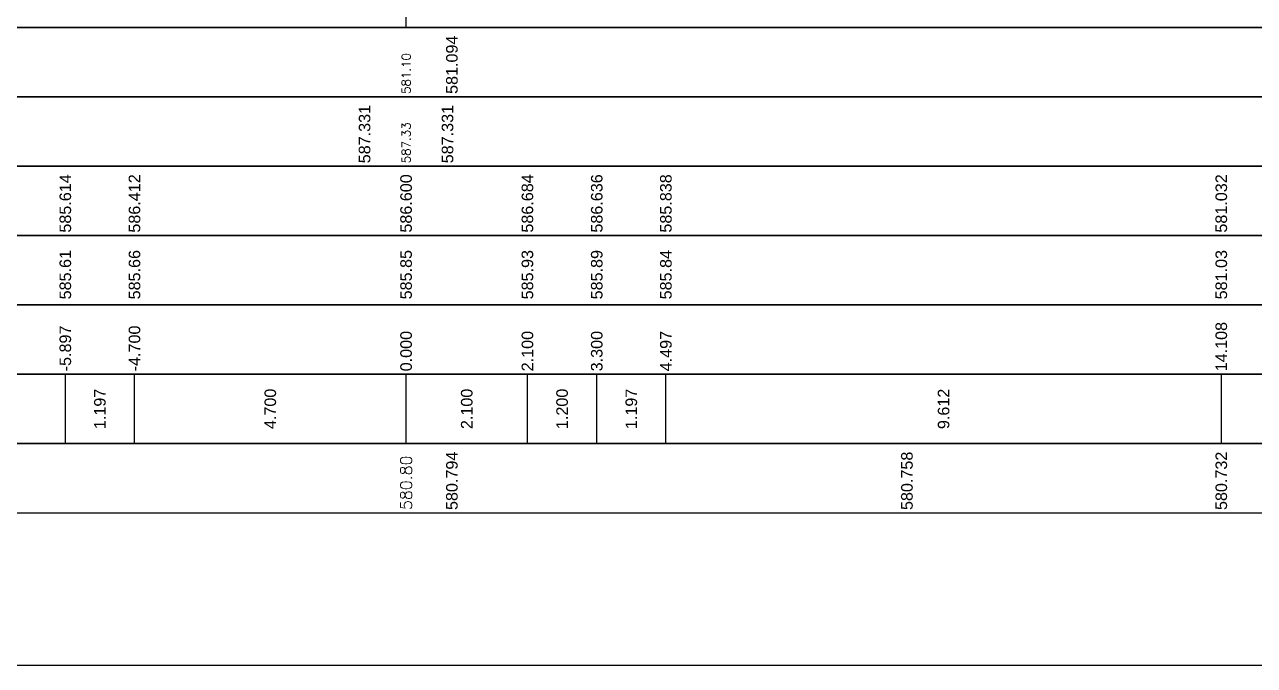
# Model space of a CAD drawing. Header units: millimetres. Extents: x 2762 to 3076, y 916 to 3305.
# Drawn here: x 2815.45 to 2836.73, y 1269.65 to 1280.73 of the extents above; entities that cross this region are included whole.
import ezdxf

# ---------------------------------------------------------------- set-up
doc = ezdxf.new("R2010")
doc.units = ezdxf.units.MM
doc.header["$LTSCALE"] = 2
doc.styles.add('C3D_Profil_Travers', font='romans.shx')

msp = doc.modelspace()

# ---------------------------------------------------------------- linework, layer by layer
at = {"color": 7, "linetype": 'Continuous', "lineweight": -3}
for p, q in [((2822.055, 1280.684), (2822.055, 1292.884)), ((2797.054, 1280.684), (2847.056, 1280.684)), ((2816.158, 1273.484), (2816.158, 1274.684)), ((2816.158, 1273.484), (2816.158, 1274.684)), ((2817.355, 1273.484), (2817.355, 1274.684)), ((2817.355, 1273.484), (2817.355, 1274.684)), ((2822.055, 1273.484), (2822.055, 1274.684)), ((2822.055, 1273.484), (2822.055, 1274.684)), ((2824.155, 1273.484), (2824.155, 1274.684)), ((2824.155, 1273.484), (2824.155, 1274.684)), ((2825.355, 1273.484), (2825.355, 1274.684)), ((2825.355, 1273.484), (2825.355, 1274.684)), ((2826.551, 1273.484), (2826.551, 1274.684)), ((2826.551, 1273.484), (2826.551, 1274.684)), ((2836.163, 1273.484), (2836.163, 1274.684))]:
    msp.add_line(p, q, dxfattribs=at)
for points in [[(2797.054, 1279.484), (2847.056, 1279.484), (2847.056, 1280.684), (2797.054, 1280.684)], [(2797.054, 1278.284), (2847.056, 1278.284), (2847.056, 1279.484), (2797.054, 1279.484)], [(2797.054, 1277.084), (2847.056, 1277.084), (2847.056, 1278.284), (2797.054, 1278.284)], [(2797.054, 1275.884), (2847.056, 1275.884), (2847.056, 1277.084), (2797.054, 1277.084)], [(2797.054, 1274.684), (2847.056, 1274.684), (2847.056, 1275.884), (2797.054, 1275.884)], [(2797.054, 1273.484), (2847.056, 1273.484), (2847.056, 1274.684), (2797.054, 1274.684)], [(2797.054, 1272.284), (2847.056, 1272.284), (2847.056, 1273.484), (2797.054, 1273.484)]]:
    msp.add_3dface(points, dxfattribs=at)

# ---------------------------------------------------------------- texts
at = {"color": 7, "linetype": 'Continuous', "lineweight": -3, "rotation": 90, "style": 'C3D_Profil_Travers'}
for s, insert, char_height, attachment_point in [('581.10', (2822.055, 1279.534), 0.15, 4), ('587.33', (2822.055, 1278.334), 0.15, 4), ('{\\fArial|b0|i0|c0|p34;585.61}', (2816.158, 1275.979), 0.2, 4), ('{\\fArial|b0|i0|c0|p34;585.66}', (2817.355, 1275.979), 0.2, 4), ('{\\fArial|b0|i0|c0|p34;585.85}', (2822.055, 1275.979), 0.2, 4), ('{\\fArial|b0|i0|c0|p34;585.93}', (2824.155, 1275.979), 0.2, 4), ('{\\fArial|b0|i0|c0|p34;585.89}', (2825.355, 1275.979), 0.2, 4), ('{\\fArial|b0|i0|c0|p34;585.84}', (2826.551, 1275.979), 0.2, 4), ('{\\fArial|b0|i0|c0|p34;581.03}', (2836.163, 1275.979), 0.2, 4), ('{\\fArial|b0|i0|c0|p34;1.197}', (2816.756, 1274.084), 0.2, 5), ('{\\fArial|b0|i0|c0|p34;4.700}', (2819.705, 1274.084), 0.2, 5), ('{\\fArial|b0|i0|c0|p34;2.100}', (2823.105, 1274.084), 0.2, 5), ('{\\fArial|b0|i0|c0|p34;1.200}', (2824.755, 1274.084), 0.2, 5), ('{\\fArial|b0|i0|c0|p34;1.197}', (2825.953, 1274.084), 0.2, 5), ('{\\fArial|b0|i0|c0|p34;9.612}', (2831.357, 1274.084), 0.2, 5), ('580.80', (2822.055, 1272.334), 0.2, 4)]:
    msp.add_mtext(s, dxfattribs=dict(at, insert=insert, char_height=char_height, attachment_point=attachment_point))

# ---------------------------------------------------------------- next in the draw order: texts
at = {"color": 7, "linetype": 'Continuous', "lineweight": -3, "char_height": 0.2, "attachment_point": 4, "rotation": 90, "style": 'C3D_Profil_Travers', "bg_fill": 3, "box_fill_scale": 1.000375, "bg_fill_color": 256, "bg_fill_true_color": 13158600, "bg_fill_transparency": 0}
for s, insert, width in [('{\\fArial|b0|i0|c0|p34;581.094}', (2822.848, 1279.534), 0.99471), ('{\\fArial|b0|i0|c0|p34;587.331}', (2821.337, 1278.334), 0.95654), ('{\\fArial|b0|i0|c0|p34;587.331}', (2822.772, 1278.334), 0.95654), ('{\\fArial|b0|i0|c0|p34;585.614}', (2816.158, 1277.134), 0.99471), ('{\\fArial|b0|i0|c0|p34;586.412}', (2817.355, 1277.134), 0.99347), ('{\\fArial|b0|i0|c0|p34;586.600}', (2822.055, 1277.134), 0.99484), ('{\\fArial|b0|i0|c0|p34;586.684}', (2824.155, 1277.134), 0.99471), ('{\\fArial|b0|i0|c0|p34;586.636}', (2825.355, 1277.134), 0.99539), ('{\\fArial|b0|i0|c0|p34;585.838}', (2826.551, 1277.134), 0.99595), ('{\\fArial|b0|i0|c0|p34;581.032}', (2836.163, 1277.134), 0.99347), ('{\\fArial|b0|i0|c0|p34;\\C256;-5.897}', (2816.158, 1274.734), 0.77838), ('{\\fArial|b0|i0|c0|p34;\\C256;-4.700}', (2817.355, 1274.734), 0.77769), ('{\\fArial|b0|i0|c0|p34;\\C256;14.108}', (2836.163, 1274.734), 0.81999), ('{\\fArial|b0|i0|c0|p34;\\C256;0.000}', (2822.055, 1274.734), 0.68096), ('{\\fArial|b0|i0|c0|p34;\\C256;2.100}', (2824.155, 1274.734), 0.6844), ('{\\fArial|b0|i0|c0|p34;\\C256;3.300}', (2825.355, 1274.734), 0.68082), ('{\\fArial|b0|i0|c0|p34;\\C256;4.497}', (2826.551, 1274.734), 0.68978), ('{\\fArial|b0|i0|c0|p34;580.794}', (2822.848, 1272.334), 0.99471), ('{\\fArial|b0|i0|c0|p34;580.758}', (2830.72, 1272.334), 0.99595), ('{\\fArial|b0|i0|c0|p34;580.732}', (2836.163, 1272.334), 0.99347)]:
    msp.add_mtext(s, dxfattribs=dict(at, insert=insert, width=width))

# ---------------------------------------------------------------- next in the draw order: texts
at = {"color": 7, "linetype": 'Continuous', "lineweight": -3, "insert": (2830.723, 1272.334), "char_height": 0.2, "width": 0.99595, "attachment_point": 4, "rotation": 90, "style": 'C3D_Profil_Travers', "bg_fill": 3, "box_fill_scale": 1.000375, "bg_fill_color": 256, "bg_fill_true_color": 13158600, "bg_fill_transparency": 0}
msp.add_mtext('{\\fArial|b0|i0|c0|p34;580.758}', dxfattribs=at)

# ---------------------------------------------------------------- next in the draw order: linework, layer by layer
msp.add_lwpolyline([(2788.695, 1299.145), (2848.834, 1299.145), (2848.834, 1269.645), (2788.695, 1269.645)], close=True)

doc.saveas('drawing.dxf')
